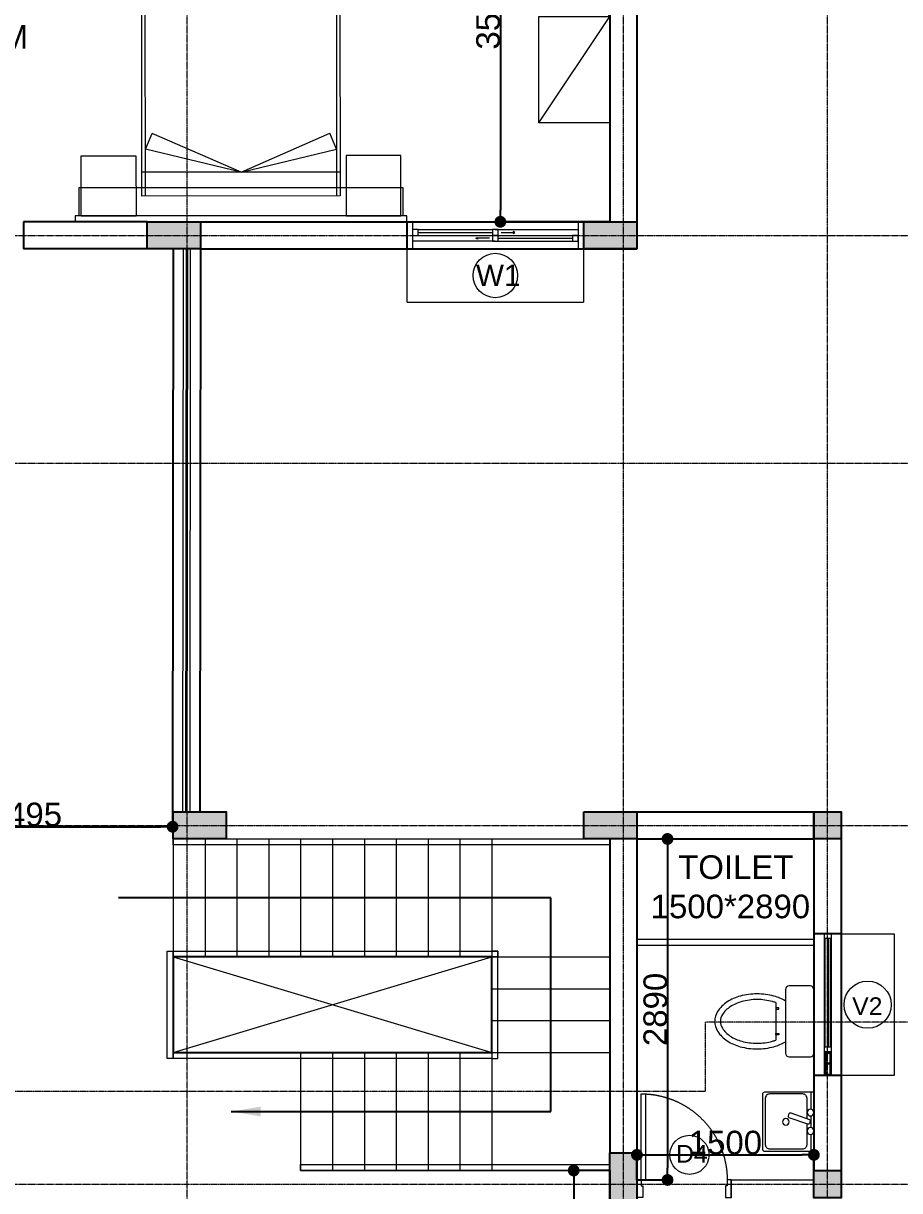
# Model space of a CAD drawing. Header units: millimetres. Extents: x -425671 to 598394, y -194194 to 343585.
# Drawn here: x 51499 to 58926, y 111645 to 121538 of the extents above; entities that cross this region are included whole.
import ezdxf

# ---------------------------------------------------------------- set-up
doc = ezdxf.new("R2010")
doc.units = ezdxf.units.MM
for name, pattern in [('ACAD_ISO10W100', [18, 12, -3, 0, -3]), ('DOT3', [0.06, 0, -0.06]), ('HIDDEN', [9.525, 6.35, -3.175])]:
    doc.linetypes.add(name, pattern=pattern)
for name, color, linetype, lineweight in [('150mm Wall', 250, 'Continuous', 13), ('230mm Wall', 250, 'Continuous', 25), ('bath fur', 250, 'Continuous', 5), ('Bathroom Door', 250, 'Continuous', 9), ('Centre line', 30, 'Continuous', 9), ('Column', 250, 'Continuous', 25), ('Cutout', 250, 'Continuous', 5), ('Furniture', 250, 'Continuous', 5), ('Glass', 4, 'Continuous', 5), ('Guide', 7, 'Continuous', 18), ('Hidden', 250, 'Continuous', 5), ('Level', 250, 'Continuous', 13), ('Railing', 250, 'Continuous', 9), ('S-DIM', 30, 'Continuous', 13), ('Staircase', 250, 'Continuous', 9), ('TEXT', 30, 'DOT3', 9), ('VENT', 250, 'Continuous', 9), ('window', 250, 'Continuous', 13)]:
    doc.layers.add(name, color=color, linetype=linetype, lineweight=lineweight)
doc.layers.add('Slab', color=250, linetype='Continuous')
doc.styles.get("Standard").update_dxf_attribs({"font": 'arial.ttf'})
doc.dimstyles.new('ISO-25', dxfattribs={"dimtxt": 200, "dimasz": 180, "dimexe": 1.25, "dimexo": 0.625, "dimtad": 1, "dimtxsty": 'Standard', "dimblk": 'DOT', "dimcen": 2.5, "dimadec": 0, "dimazin": 0, "dimtfac": 1, "dimtmove": 0, "dimatfit": 3, "dimfxl": 0, "dimarcsym": 0})

# ---------------------------------------------------------------- blocks, each defined once
blk = doc.blocks.new('WASH')
at = {"layer": 'bath fur', "linetype": 'Continuous'}
for p, q in [((2471147545.2, 936774026.3), (2471147545.2, 936774048.7)), ((2471147545.2, 936774048.7), (2471148045.2, 936774048.7)), ((2471148045.2, 936774048.7), (2471148045.2, 936774026.3))]:
    blk.add_line(p, q, dxfattribs=at)
at = {"layer": 'bath fur'}
blk.add_line((2471147744.7, 936774026.3), (2471147844.7, 936774026.3), dxfattribs=at)
for points in [[(2471147901.2, 936774026.3), (2471148045.2, 936774026.3), (2471148045.2, 936773630.6, -0.414214), (2471148026.6, 936773612), (2471147563.8, 936773612, -0.414214), (2471147545.2, 936773630.6), (2471147545.2, 936774026.3), (2471147688.2, 936774026.3)], [(2471147821.9, 936773990.6), (2471147992.9, 936773990.6, -0.414214), (2471148030.1, 936773953.4), (2471148030.1, 936773674.2, -0.414214), (2471147992.9, 936773637), (2471147602.1, 936773637, -0.414214), (2471147564.8, 936773674.2), (2471147564.8, 936773953.4, -0.414214), (2471147602.1, 936773990.6), (2471147773.9, 936773990.6)]]:
    blk.add_lwpolyline(points, format="xyb", dxfattribs=at)
blk.add_lwpolyline([(2471147800.6, 936774017.2), (2471147780.6, 936774010.2, 0.414214), (2471147773.8, 936773995.9), (2471147829.1, 936773839.2, 0.414214), (2471147843.3, 936773832.4), (2471147863.4, 936773839.5, 0.414214), (2471147870.2, 936773853.7), (2471147814.9, 936774010.4, 0.414214)], format="xyb", close=True, dxfattribs=at)
for centre, radius in [((2471147716.5, 936774019.7), 29), ((2471147873, 936774019.7), 29), ((2471147794.7, 936773810.9), 27.9)]:
    blk.add_circle(centre, radius, dxfattribs=at)
blk = doc.blocks.new('WC')
at = {"layer": 'bath fur', "linetype": 'Continuous'}
for p, q in [((2471147570.3, 936774641.7), (2471147390.3, 936774641.7)), ((2471147360.3, 936774611.7), (2471147360.3, 936774071.7)), ((2471147600.3, 936774071.7), (2471147600.3, 936774611.7)), ((2471147657.4, 936774456.9), (2471147684.4, 936774456.9)), ((2471147657.4, 936774445.2), (2471147657.4, 936774456.9)), ((2471147684.4, 936774445.2), (2471147657.4, 936774445.2)), ((2471147684.3, 936774182.3), (2471147684.3, 936774501.2)), ((2471147684.4, 936774456.9), (2471147684.4, 936774445.2)), ((2471147684.4, 936774238), (2471147657.4, 936774238)), ((2471147657.4, 936774238), (2471147657.4, 936774226.3)), ((2471147657.4, 936774226.3), (2471147684.4, 936774226.3)), ((2471147684.4, 936774226.3), (2471147684.4, 936774238)), ((2471147390.3, 936774041.7), (2471147570.3, 936774041.7))]:
    blk.add_line(p, q, dxfattribs=at)
for centre, radius, start, end in [((2471147390.3, 936774611.7), 30, 90, 180), ((2471147570.3, 936774611.7), 30, 0, 90), ((2471147799.7, 936774181.2), 388.2, 105.07314, 120.90344), ((2471147841.7, 936774025.2), 549.7, 90, 105.07314), ((2471147841.7, 936774025.2), 501.7, 90, 105.07314), ((2471147841.7, 936774025.2), 549.7, 74.92686, 90), ((2471147841.7, 936774025.2), 501.7, 74.92686, 90), ((2471147883.7, 936774181.2), 388.2, 56.96846, 74.92686), ((2471147799.7, 936774181.2), 340.2, 105.07314, 109.82401), ((2471147883.7, 936774181.2), 340.2, 56.96846, 74.92686), ((2471147947.7, 936774279.7), 222.7, 32.49978, 56.96846), ((2471147947.7, 936774279.7), 270.7, 32.49978, 56.96846), ((2471148045.1, 936774341.7), 155.2, 0, 32.49978), ((2471148045.1, 936774341.7), 107.2, 0, 32.49978), ((2471148045.1, 936774341.7), 107.2, 327.50022, 0), ((2471148045.1, 936774341.7), 155.2, 327.50022, 0), ((2471147947.7, 936774403.8), 222.7, 303.03154, 327.50022), ((2471147947.7, 936774403.8), 270.7, 303.03154, 327.50022), ((2471147799.7, 936774502.3), 388.2, 239.09656, 254.92686), ((2471147799.7, 936774502.3), 340.2, 250.17599, 254.92686), ((2471147841.7, 936774658.2), 549.7, 254.92686, 270), ((2471147841.7, 936774658.2), 501.7, 254.92686, 270), ((2471147841.7, 936774658.2), 501.7, 270, 285.07314), ((2471147841.7, 936774658.2), 549.7, 270, 285.07314), ((2471147883.7, 936774502.3), 340.2, 285.07314, 303.03154), ((2471147883.7, 936774502.3), 388.2, 285.07314, 303.03154), ((2471147390.3, 936774071.7), 30, 180, 270), ((2471147570.3, 936774071.7), 30, 270, 0)]:
    blk.add_arc(centre, radius, start, end, dxfattribs=at)
blk = doc.blocks.new('Vent1')
at = {"layer": 'VENT', "linetype": 'Continuous'}
for points in [[(3464310, 845520), (3464250, 845520)], [(3464250, 844320), (3464250, 845520)], [(3464310, 844320), (3464310, 845520)], [(3464310, 845480), (3464250, 845480)], [(3464255, 844560), (3464255, 845480)], [(3464300, 844560), (3464300, 845480)], [(3464310, 844560), (3464250, 844560)], [(3464310, 844520), (3464250, 844520)], [(3464310, 844425), (3464250, 844425)], [(3464310, 844415), (3464250, 844415)], [(3464310, 844320), (3464250, 844320)]]:
    blk.add_lwpolyline(points, dxfattribs=at)
at = {"layer": 'VENT', "color": 4, "linetype": 'Continuous'}
for points in [[(3464277, 844560), (3464277, 845480)], [(3464283, 844560), (3464283, 845480)]]:
    blk.add_lwpolyline(points, dxfattribs=at)
at = {"layer": 'VENT', "linetype": 'Continuous'}
for points in [[(3464310, 844320), (3464310, 844520), (3464250, 844520), (3464250, 844320)], [(3464304, 844326), (3464304, 844514), (3464256, 844514), (3464256, 844326)], [(3464298, 844332), (3464298, 844508), (3464262, 844508), (3464262, 844332)]]:
    blk.add_lwpolyline(points, close=True, dxfattribs=at)
blk = doc.blocks.new('Bed1')
at = {"layer": 'Furniture', "ltscale": 100}
for p, q in [((3484167.4, 865796.6), (3484167.4, 865331.6)), ((3484679.4, 865796.6), (3484167.4, 865796.6)), ((3484437, 863069.1), (3484439.4, 865814.1)), ((3484439.4, 865814.1), (3484679.4, 865814.1)), ((3484679.4, 865846.6), (3484677, 863036.6)), ((3484679.4, 865814.1), (3484677, 863069.1)), ((3484729.4, 865846.6), (3484679.4, 865846.6)), ((3484679.4, 865331.6), (3484679.4, 865796.6)), ((3484727, 863036.6), (3484729.4, 865846.6)), ((3484167.4, 865331.6), (3484679.4, 865331.6)), ((3484112, 865251.6), (3483978.8, 865193.4)), ((3484307.2, 864441.6), (3483978.8, 865193.4)), ((3484307.2, 864441.6), (3484112, 865251.6)), ((3484307.2, 864441.6), (3483978.8, 863689.8)), ((3484307.2, 864441.6), (3484112, 863631.6)), ((3484112, 863631.6), (3483978.8, 863689.8)), ((3484167.4, 863086.6), (3484167.4, 863551.6)), ((3484167.4, 863551.6), (3484679.4, 863551.6)), ((3484679.4, 863551.6), (3484679.4, 863086.6)), ((3484679.4, 863086.6), (3484167.4, 863086.6)), ((3484677, 863069.1), (3484437, 863069.1)), ((3484677, 863036.6), (3484727, 863036.6))]:
    blk.add_line(p, q, dxfattribs=at)
at = {"layer": 'Furniture'}
for p, q in [((3482399.7, 865281.6), (3484509.7, 865281.6)), ((3482399.7, 863601.6), (3482399.7, 865281.6)), ((3482429.7, 865251.6), (3484509.7, 865251.6)), ((3482429.7, 863631.6), (3482429.7, 865251.6)), ((3484307.2, 865281.6), (3484307.2, 863601.6)), ((3484509.7, 865281.6), (3484509.7, 863601.6)), ((3484509.7, 863631.6), (3482429.7, 863631.6)), ((3484509.7, 863601.6), (3482399.7, 863601.6))]:
    blk.add_line(p, q, dxfattribs=at)
blk = doc.blocks.new('WINODO1')
at = {"layer": 'window', "linetype": 'Continuous'}
for p, q in [((2471212539.7, 936769700.1), (2471212491.3, 936769700.1)), ((2471212491.3, 936769700.1), (2471212491.3, 936769470.1)), ((2471212539.7, 936769700.1), (2471212539.7, 936769470.1)), ((2471213991.3, 936769700.1), (2471213942.9, 936769700.1)), ((2471213942.9, 936769700.1), (2471213942.9, 936769470.1)), ((2471213991.3, 936769700.1), (2471213991.3, 936769470.1)), ((2471212539.7, 936769470.1), (2471212491.3, 936769470.1)), ((2471213991.3, 936769470.1), (2471213942.9, 936769470.1))]:
    blk.add_line(p, q, dxfattribs=at)
at = {"layer": 'window'}
for p, q in [((2471212539.7, 936769700.1), (2471213942.9, 936769700.1)), ((2471212588.1, 936769633.5), (2471213217.1, 936769633.5)), ((2471212588.1, 936769585.1), (2471213217.1, 936769585.1)), ((2471213241.3, 936769633.5), (2471213942.9, 936769633.5)), ((2471213265.5, 936769585.1), (2471213894.6, 936769585.1)), ((2471213289.7, 936769609.3), (2471213393.6, 936769609.3)), ((2471213241.3, 936769536.7), (2471212539.7, 936769536.7)), ((2471213192.9, 936769560.9), (2471213089, 936769560.9)), ((2471213265.5, 936769536.7), (2471213894.6, 936769536.7)), ((2471212539.7, 936769470.1), (2471213942.9, 936769470.1))]:
    blk.add_line(p, q, dxfattribs=at)
at = {"layer": 'window', "color": 4}
for p, q in [((2471212588.1, 936769609.3), (2471213217.1, 936769609.3)), ((2471213265.5, 936769560.9), (2471213894.6, 936769560.9))]:
    blk.add_line(p, q, dxfattribs=at)
at = {"layer": 'window'}
for points in [[(2471212539.7, 936769585.1), (2471212588.1, 936769585.1), (2471212588.1, 936769633.5), (2471212539.7, 936769633.5)], [(2471213217.1, 936769585.1), (2471213265.5, 936769585.1), (2471213265.5, 936769633.5), (2471213217.1, 936769633.5)], [(2471213217.1, 936769536.7), (2471213265.5, 936769536.7), (2471213265.5, 936769585.1), (2471213217.1, 936769585.1)], [(2471213406.2, 936769609.3), (2471213393.6, 936769616.5), (2471213393.6, 936769602)], [(2471213894.6, 936769536.7), (2471213942.9, 936769536.7), (2471213942.9, 936769585.1), (2471213894.6, 936769585.1)], [(2471213076.5, 936769560.9), (2471213089, 936769568.1), (2471213089, 936769553.6)]]:
    blk.add_lwpolyline(points, close=True, dxfattribs=at)
blk = doc.blocks.new('_Dot')
at = {"color": 0, "linetype": 'ByBlock', "lineweight": -2}
blk.add_line((-0.5, 0), (-1, 0), dxfattribs=at)
at = {"color": 0, "linetype": 'ByBlock', "const_width": 0.5}
blk.add_lwpolyline([(-0.25, 0, 1), (0.25, 0, 1)], format="xyb", close=True, dxfattribs=at)
blk = doc.blocks.new('Door1')
at = {"layer": 'Bathroom Door'}
for p, q in [((1900.5856, 444.8857), (1899.8556, 444.8857)), ((1900.5856, 444.8457), (1899.8567, 444.8457))]:
    blk.add_line(p, q, dxfattribs=at)
for points in [[(1900.7356, 444.9207), (1900.5856, 444.9207), (1900.5856, 444.8857), (1900.6356, 444.8857), (1900.6356, 444.8707), (1900.7356, 444.8707), (1900.7356, 444.9207)], [(1900.5856, 444.8857), (1900.5856, 444.8457)], [(1900.7356, 444.1207), (1900.5856, 444.1207), (1900.5856, 444.1557), (1900.6356, 444.1557), (1900.6356, 444.1707), (1900.7356, 444.1707), (1900.7356, 444.1207)]]:
    blk.add_lwpolyline(points, dxfattribs=at)
at = {"layer": 'Bathroom Door', "linetype": 'HIDDEN', "ltscale": 20}
blk.add_arc((1900.5856, 444.8857), 0.73, 180, 270, dxfattribs=at)
blk = doc.blocks.new('*D222')
at = {"layer": 'Defpoints', "color": 0, "transparency": 16777216}
for p in [(56469, 111816), (56163.6, 105766), (56469, 105766)]:
    blk.add_point(p, dxfattribs=at)
at = {"layer": 'S-DIM', "color": 0, "lineweight": -2, "transparency": 16777216}
for p, q in [((56468.4, 111816), (56162.4, 111816)), ((56163.6, 111716), (56163.6, 105866)), ((56468.4, 105766), (56162.4, 105766))]:
    blk.add_line(p, q, dxfattribs=at)
at = {"layer": 'S-DIM', "color": 0, "lineweight": -2, "transparency": 16777216, "xscale": 100, "yscale": 100, "zscale": 100}
for p, rotation in [((56163.6, 111816), 90), ((56163.6, 105766), 270)]:
    blk.add_blockref('_Dot', p, dxfattribs=dict(at, rotation=rotation))
at = {"layer": 'S-DIM', "color": 0, "transparency": 16777216, "insert": (56060.9, 108791), "char_height": 200, "attachment_point": 5, "rotation": 90}
blk.add_mtext('6050', dxfattribs=at)
blk = doc.blocks.new('*D223')
at = {"layer": 'Defpoints', "color": 0, "transparency": 16777216}
for p in [(50269, 111816), (56469, 111816), (56469, 111325.1)]:
    blk.add_point(p, dxfattribs=at)
at = {"layer": 'S-DIM', "color": 0, "lineweight": -2, "transparency": 16777216}
for p, q in [((50269, 111815.4), (50269, 111323.8)), ((56469, 111815.4), (56469, 111323.8)), ((50369, 111325.1), (56369, 111325.1))]:
    blk.add_line(p, q, dxfattribs=at)
at = {"layer": 'S-DIM', "color": 0, "lineweight": -2, "transparency": 16777216, "xscale": 100, "yscale": 100, "zscale": 100, "rotation": 180}
blk.add_blockref('_Dot', (50269, 111325.1), dxfattribs=at)
at = {"layer": 'S-DIM', "color": 0, "lineweight": -2, "transparency": 16777216, "xscale": 100, "yscale": 100, "zscale": 100}
blk.add_blockref('_Dot', (56469, 111325.1), dxfattribs=at)
at = {"layer": 'S-DIM', "color": 0, "transparency": 16777216, "insert": (53369, 111427.8), "char_height": 200, "attachment_point": 5}
blk.add_mtext('6200', dxfattribs=at)
blk = doc.blocks.new('*D224')
at = {"layer": 'Defpoints', "color": 0, "transparency": 16777216}
for p in [(50269, 114856), (52764, 114853.4), (52764, 114729.5)]:
    blk.add_point(p, dxfattribs=at)
at = {"layer": 'S-DIM', "color": 0, "lineweight": -2, "transparency": 16777216}
for p, q in [((50269, 114855.4), (50269, 114728.3)), ((52764, 114852.8), (52764, 114728.3)), ((50369, 114729.5), (52664, 114729.5))]:
    blk.add_line(p, q, dxfattribs=at)
at = {"layer": 'S-DIM', "color": 0, "lineweight": -2, "transparency": 16777216, "xscale": 100, "yscale": 100, "zscale": 100, "rotation": 180}
blk.add_blockref('_Dot', (50269, 114729.5), dxfattribs=at)
at = {"layer": 'S-DIM', "color": 0, "lineweight": -2, "transparency": 16777216, "xscale": 100, "yscale": 100, "zscale": 100}
blk.add_blockref('_Dot', (52764, 114729.5), dxfattribs=at)
at = {"layer": 'S-DIM', "color": 0, "transparency": 16777216, "insert": (51516.5, 114832.2), "char_height": 200, "attachment_point": 5}
blk.add_mtext('2495', dxfattribs=at)
blk = doc.blocks.new('*D232')
at = {"layer": 'Defpoints', "color": 0, "transparency": 16777216}
for p in [(56469, 123396), (55541.5, 119856), (56469, 119856)]:
    blk.add_point(p, dxfattribs=at)
at = {"layer": 'S-DIM', "color": 0, "lineweight": -2, "transparency": 16777216}
for p, q in [((56468.4, 123396), (55540.3, 123396)), ((55541.5, 123296), (55541.5, 119956)), ((56468.4, 119856), (55540.3, 119856))]:
    blk.add_line(p, q, dxfattribs=at)
at = {"layer": 'S-DIM', "color": 0, "lineweight": -2, "transparency": 16777216, "xscale": 100, "yscale": 100, "zscale": 100}
for p, rotation in [((55541.5, 123396), 90), ((55541.5, 119856), 270)]:
    blk.add_blockref('_Dot', p, dxfattribs=dict(at, rotation=rotation))
at = {"layer": 'S-DIM', "color": 0, "transparency": 16777216, "insert": (55438.7, 121626), "char_height": 200, "attachment_point": 5, "rotation": 90}
blk.add_mtext('3540', dxfattribs=at)
blk = doc.blocks.new('*D233')
at = {"layer": 'Defpoints', "color": 0, "transparency": 16777216}
for p in [(58199, 111948.9), (56699, 111736), (58199, 111736)]:
    blk.add_point(p, dxfattribs=at)
at = {"layer": 'S-DIM', "color": 0, "lineweight": -2, "transparency": 16777216}
for p, q in [((56699, 111736.6), (56699, 111950.2)), ((56799, 111948.9), (58099, 111948.9)), ((58199, 111736.6), (58199, 111950.2))]:
    blk.add_line(p, q, dxfattribs=at)
at = {"layer": 'S-DIM', "color": 0, "lineweight": -2, "transparency": 16777216, "xscale": 100, "yscale": 100, "zscale": 100, "rotation": 180}
blk.add_blockref('_Dot', (56699, 111948.9), dxfattribs=at)
at = {"layer": 'S-DIM', "color": 0, "lineweight": -2, "transparency": 16777216, "xscale": 100, "yscale": 100, "zscale": 100}
blk.add_blockref('_Dot', (58199, 111948.9), dxfattribs=at)
at = {"layer": 'S-DIM', "color": 0, "transparency": 16777216, "insert": (57449, 112051.7), "char_height": 200, "attachment_point": 5}
blk.add_mtext('1500', dxfattribs=at)
blk = doc.blocks.new('*D234')
at = {"layer": 'Defpoints', "color": 0, "transparency": 16777216}
for p in [(56699, 114626), (56699, 111736), (56958.5, 111736)]:
    blk.add_point(p, dxfattribs=at)
at = {"layer": 'S-DIM', "color": 0, "lineweight": -2, "transparency": 16777216}
for p, q in [((56699.7, 114626), (56959.7, 114626)), ((56958.5, 114526), (56958.5, 111836)), ((56699.7, 111736), (56959.7, 111736))]:
    blk.add_line(p, q, dxfattribs=at)
at = {"layer": 'S-DIM', "color": 0, "lineweight": -2, "transparency": 16777216, "xscale": 100, "yscale": 100, "zscale": 100}
for p, rotation in [((56958.5, 114626), 90), ((56958.5, 111736), 270)]:
    blk.add_blockref('_Dot', p, dxfattribs=dict(at, rotation=rotation))
at = {"layer": 'S-DIM', "color": 0, "transparency": 16777216, "insert": (56855.7, 113181), "char_height": 200, "attachment_point": 5, "rotation": 90}
blk.add_mtext('2890', dxfattribs=at)
blk = doc.blocks.new('d4')
at = {"layer": 'TEXT', "linetype": 'Continuous'}
blk.add_circle((543327.5, -501565.5), 165.7, dxfattribs=at)
at = {"layer": 'TEXT', "linetype": 'Continuous', "insert": (543213.9, -501481.4), "char_height": 150, "attachment_point": 1}
blk.add_mtext_dynamic_manual_height_columns('D4', width=1465.444, gutter_width=12.5, heights=[0], dxfattribs=at)
blk = doc.blocks.new('w1')
at = {"layer": 'TEXT', "linetype": 'Continuous'}
blk.add_circle((537677.7, -502628.2), 188.3, dxfattribs=at)
at = {"layer": 'TEXT', "linetype": 'Continuous', "insert": (537513.6, -502536.1), "char_height": 180, "attachment_point": 1}
blk.add_mtext_dynamic_manual_height_columns('W1', width=676.26, gutter_width=12.5, heights=[0], dxfattribs=at)
blk = doc.blocks.new('V2')
at = {"layer": 'TEXT', "linetype": 'Continuous'}
blk.add_circle((537022.9, -496046.3), 200, dxfattribs=at)
at = {"layer": 'TEXT', "linetype": 'Continuous', "insert": (536892.2, -495983.7), "char_height": 150, "attachment_point": 1}
blk.add_mtext_dynamic_manual_height_columns('V2', width=2115.625, gutter_width=12.5, heights=[0], dxfattribs=at)

msp = doc.modelspace()

# ---------------------------------------------------------------- hatches: boundary and pattern name
at = {"layer": 'Column', "transparency": 33554687}
h = msp.add_hatch(color=256, dxfattribs=at)
h.dxf.hatch_style = 1
h.paths.add_polyline_path([(56469.03, 105535.995), (56699.03, 105535.995), (56699.03, 105985.995), (56469.03, 105985.995)])
h.paths.add_polyline_path([(50039.03, 105535.995), (50269.03, 105535.995), (50269.03, 105985.995), (50039.03, 105985.995)])
h.paths.add_polyline_path([(45614.03, 105535.995), (45844.03, 105535.995), (45844.03, 105985.995), (45614.03, 105985.995)])
h.paths.add_polyline_path([(45614.03, 111366.016), (45844.03, 111366.016), (45844.03, 111816.016), (45614.03, 111816.016)])
h.paths.add_polyline_path([(49819.03, 111586.016), (50269.03, 111586.016), (50269.03, 111816.016), (49819.03, 111816.016)])
h.paths.add_polyline_path([(56699.03, 111966.016), (56469.03, 111966.016), (56469.03, 111516.016), (56699.03, 111516.016)])
h.paths.add_polyline_path([(58199.03, 111586.016), (58429.03, 111586.016), (58429.03, 111816.016), (58199.03, 111816.016)])
h.paths.add_polyline_path([(58199.03, 114626.016), (58429.03, 114626.016), (58429.03, 114856.016), (58199.03, 114856.016)])
h.paths.add_polyline_path([(56699.03, 114626.016), (56699.03, 114856.016), (56249.03, 114856.016), (56249.03, 114626.016)])
h.paths.add_polyline_path([(53219.03, 114626.016), (53219.03, 114856.016), (52769.03, 114856.016), (52769.03, 114626.016)])
h.paths.add_polyline_path([(50269.03, 114626.016), (50269.03, 114856.016), (49819.03, 114856.016), (49819.03, 114626.016)])
h.paths.add_polyline_path([(46959.03, 114856.016), (46959.03, 114626.016), (47409.03, 114626.016), (47409.03, 114856.016)])
h.paths.add_polyline_path([(44109.03, 117696.016), (44339.03, 117696.016), (44339.03, 117926.016), (44109.03, 117926.016)])
h.paths.add_polyline_path([(47189.03, 117696.016), (47189.03, 117926.016), (46959.03, 117926.016), (46959.03, 117696.016)])
h.paths.add_polyline_path([(52999.03, 119626.016), (52999.03, 119856.016), (52549.03, 119856.016), (52549.03, 119626.016)])
h.paths.add_polyline_path([(56249.03, 119856.016), (56249.03, 119626.016), (56699.03, 119626.016), (56699.03, 119856.016)])
h.paths.add_polyline_path([(46959.03, 119626.016), (47189.03, 119626.016), (47189.03, 119856.016), (46959.03, 119856.016)])
h.paths.add_polyline_path([(44339.03, 119626.016), (44339.03, 119856.016), (44109.03, 119856.016), (44109.03, 119626.016)])
h.paths.add_polyline_path([(44109.03, 123176.016), (44339.03, 123176.016), (44339.03, 123626.016), (44109.03, 123626.016)])
h.paths.add_polyline_path([(47409.03, 123396.016), (47409.03, 123626.016), (46959.03, 123626.016), (46959.03, 123396.016)])
h.paths.add_polyline_path([(52999.03, 123396.016), (52999.03, 123626.016), (52549.03, 123626.016), (52549.03, 123396.016)])
h.paths.add_polyline_path([(56249.03, 123396.016), (56699.03, 123396.016), (56699.03, 123626.016), (56249.03, 123626.016)])

# ---------------------------------------------------------------- linework, layer by layer
at = {"layer": '150mm Wall'}
for q in [(58199.03, 111736.016), (57499.03, 111586.016)]:
    msp.add_line((57499.03, 111736.016), q, dxfattribs=at)
at = {"layer": '230mm Wall'}
for p, q in [((56699.03, 123626.016), (56699.03, 119626.016)), ((56469.03, 123396.016), (56469.03, 119856.016)), ((51499.03, 119856.016), (51499.03, 119626.016)), ((52999.03, 119856.016), (56699.03, 119856.016)), ((54749.03, 119856.016), (54749.03, 119626.016)), ((52999.03, 119626.016), (56699.03, 119626.016)), ((56469.03, 114856.016), (58199.03, 114856.016)), ((56699.03, 114856.016), (56699.03, 111966.016)), ((58199.03, 114856.016), (58199.03, 111816.016)), ((58199.03, 114856.016), (58429.03, 114856.016)), ((58429.03, 114856.016), (58429.03, 111816.016)), ((56469.03, 114626.016), (56469.03, 111966.016)), ((56699.03, 114626.016), (58199.03, 114626.016)), ((58429.03, 113821.016), (58199.03, 113821.016)), ((58429.03, 112621.016), (58199.03, 112621.016))]:
    msp.add_line(p, q, dxfattribs=at)
at = {"layer": '230mm Wall', "ltscale": 30}
for p, q in [((52549.03, 119856.016), (51499.03, 119856.016)), ((52549.03, 119626.016), (51499.03, 119626.016))]:
    msp.add_line(p, q, dxfattribs=at)
at = {"layer": 'bath fur', "linetype": 'Continuous'}
for p, q in [((56699.03, 113776.016), (58199.03, 113776.016)), ((56699.03, 113726.016), (58199.03, 113726.016))]:
    msp.add_line(p, q, dxfattribs=at)
at = {"layer": 'Centre line', "linetype": 'ACAD_ISO10W100', "ltscale": 0.6}
for p, q in [((52886.511, 97626.016), (52886.538, 129626.016)), ((56584.023, 97626.016), (56584.05, 129626.016)), ((58314.015, 97626.016), (58314.042, 129626.016)), ((37039.03, 119741.016), (63039.03, 119741.016)), ((37039.03, 117811.016), (63039.03, 117811.016)), ((37039.03, 114741.016), (63039.03, 114741.016)), ((37039.03, 111701.016), (63039.03, 111701.016))]:
    msp.add_line(p, q, dxfattribs=at)
msp.add_lwpolyline([(63775.22, 113074.242), (57278.523, 113074.242), (57278.523, 112484.709), (49359.352, 112484.709), (49359.352, 113156.714), (36289.859, 113156.714)], dxfattribs=at)
at = {"layer": 'Column'}
for points in [[(52549.03, 119856.016), (52999.03, 119856.016), (52999.03, 119626.016), (52549.03, 119626.016)], [(56249.03, 119856.016), (56699.03, 119856.016), (56699.03, 119626.016), (56249.03, 119626.016)], [(52769.03, 114856.016), (53219.03, 114856.016), (53219.03, 114626.016), (52769.03, 114626.016)], [(56249.03, 114856.016), (56699.03, 114856.016), (56699.03, 114626.016), (56249.03, 114626.016)], [(58199.03, 114856.016), (58429.03, 114856.016), (58429.03, 114626.016), (58199.03, 114626.016)], [(56469.03, 111966.016), (56699.03, 111966.016), (56699.03, 111516.016), (56469.03, 111516.016)], [(58199.03, 111816.016), (58429.03, 111816.016), (58429.03, 111586.016), (58199.03, 111586.016)]]:
    msp.add_lwpolyline(points, close=True, dxfattribs=at)
at = {"layer": 'Cutout', "ltscale": 0.2}
for p, q in [((52769.03, 112816.016), (55469.03, 113626.016)), ((52769.03, 113626.016), (55469.03, 112816.016))]:
    msp.add_line(p, q, dxfattribs=at)
at = {"layer": 'Furniture'}
msp.add_lwpolyline([(55869.03, 120696.016), (56469.03, 121596.016), (55869.03, 122496.016), (56469.03, 123396.016)], dxfattribs=at)
msp.add_lwpolyline([(55869.03, 120696.016), (55869.03, 121596.016), (56469.03, 121596.016), (56469.03, 120696.016)], close=True, dxfattribs=at)
at = {"layer": 'Glass'}
for p, q in [((52879.03, 119626.141), (52874.03, 114856.141)), ((52889.03, 119626.131), (52884.03, 114856.131))]:
    msp.add_line(p, q, dxfattribs=at)
at = {"layer": 'Hidden', "linetype": 'HIDDEN', "ltscale": 0.2}
for points in [[(54749.03, 119176.016), (56249.03, 119176.016), (56249.03, 119626.016), (54749.03, 119626.016)], [(58429.03, 113821.016), (58879.03, 113821.016), (58879.03, 112621.016), (58429.03, 112621.016)]]:
    msp.add_lwpolyline(points, close=True, dxfattribs=at)
at = {"layer": 'Railing'}
for p, q in [((52854.03, 119626.168), (52849.03, 114856.168)), ((52914.03, 119626.105), (52909.03, 114856.105))]:
    msp.add_line(p, q, dxfattribs=at)
for points in [[(52769.03, 114626.016), (56469.03, 114626.016), (56469.03, 114576.016), (52769.03, 114576.016)], [(52719.03, 113676.016), (52769.03, 113676.016), (52769.03, 112766.016), (52719.03, 112766.016)], [(52769.03, 113676.016), (55519.03, 113676.016), (55519.03, 113626.016), (52769.03, 113626.016)], [(55519.03, 113676.016), (55469.03, 113676.016), (55469.03, 112766.016), (55519.03, 112766.016)], [(52769.03, 112816.016), (55469.03, 112816.016), (55469.03, 112766.016), (52769.03, 112766.016)], [(53849.03, 111866.016), (56469.03, 111866.016), (56469.03, 111816.016), (53849.03, 111816.016)]]:
    msp.add_lwpolyline(points, close=True, dxfattribs=at)
at = {"layer": 'Slab'}
for p, q in [((52769.03, 119626.257), (52764.03, 114856.257)), ((52999.03, 119626.016), (52994.03, 114856.016))]:
    msp.add_line(p, q, dxfattribs=at)
at = {"layer": 'Slab', "ltscale": 0.2}
msp.add_lwpolyline([(52769.03, 112816.016), (55469.03, 112816.016), (55469.03, 113626.016), (52769.03, 113626.016)], close=True, dxfattribs=at)
at = {"layer": 'Staircase'}
for p, q in [((52769.03, 114626.016), (56469.03, 114626.016)), ((52769.03, 114626.016), (52769.03, 113626.016)), ((53039.03, 114626.016), (53039.03, 113626.016)), ((53309.03, 114626.016), (53309.03, 113626.016)), ((53579.03, 114626.016), (53579.03, 113626.016)), ((53849.03, 114626.016), (53849.03, 113626.016)), ((54119.03, 114626.016), (54119.03, 113626.016)), ((54389.03, 114626.016), (54389.03, 113626.016)), ((54659.03, 114626.016), (54659.03, 113626.016)), ((54929.03, 114626.016), (54929.03, 113626.016)), ((55199.03, 114626.016), (55199.03, 113626.016)), ((55469.03, 114626.016), (55469.03, 113626.016)), ((52769.03, 113626.016), (55469.03, 113626.016)), ((55469.03, 113626.016), (55469.03, 112816.016)), ((53849.03, 112816.016), (55469.03, 112816.016))]:
    msp.add_line(p, q, dxfattribs=at)
at = {"layer": 'Staircase', "linetype": 'HIDDEN', "ltscale": 0.2}
for p, q in [((55469.03, 113626.016), (56469.03, 113626.016)), ((55469.03, 113356.016), (56469.03, 113356.016)), ((55469.03, 113086.016), (56469.03, 113086.016)), ((53849.03, 112816.016), (53849.03, 111816.016)), ((54119.03, 112816.016), (54119.03, 111816.016)), ((54389.03, 112816.016), (54389.03, 111816.016)), ((54659.03, 112816.016), (54659.03, 111816.016)), ((54929.03, 112816.016), (54929.03, 111816.016)), ((55199.03, 112816.016), (55199.03, 111816.016)), ((55469.03, 112816.016), (56469.03, 112816.016)), ((55469.03, 112816.016), (55469.03, 111816.016))]:
    msp.add_line(p, q, dxfattribs=at)
at = {"layer": 'Staircase', "ltscale": 0.2}
msp.add_line((53849.03, 111816.016), (56469.03, 111816.016), dxfattribs=at)

# ---------------------------------------------------------------- block references
at = {"layer": 'bath fur', "linetype": 'Continuous', "rotation": 180}
msp.add_blockref('WC', (2471205559.322, 936887421.559), dxfattribs=at)
at = {"layer": 'bath fur', "linetype": 'Continuous', "xscale": -1, "rotation": 270}
msp.add_blockref('WASH', (-936715849.672, -2471035565.386), dxfattribs=at)
at = {"layer": 'Bathroom Door', "xscale": -1000, "yscale": 1000, "zscale": 1000, "rotation": 89.99999999979985}
msp.add_blockref('Door1', (501619.76, 2012321.656), dxfattribs=at)
at = {"layer": 'Level', "linetype": 'Continuous', "lineweight": 9}
msp.add_blockref('V2', (-478368.83, 609267.363), dxfattribs=at)
at = {"layer": 'Railing', "rotation": 270.0487677408248}
msp.add_blockref('Bed1', (-814063.279, 3603847.162), dxfattribs=at)
at = {"layer": 'Railing'}
msp.add_blockref('Vent1', (-3405961.054, -731698.984), dxfattribs=at)
at = {"layer": 'TEXT', "linetype": 'Continuous'}
for name, p in [('w1', (-482178.645, 622029.178)), ('d4', (-486183.177, 613514.451))]:
    msp.add_blockref(name, p, dxfattribs=at)
at = {"layer": 'window', "linetype": 'Continuous'}
msp.add_blockref('WINODO1', (-2471157742.302, -936649844.05), dxfattribs=at)

# ---------------------------------------------------------------- texts
at = {"layer": 'TEXT', "linetype": 'Continuous', "char_height": 200, "attachment_point": 1}
for s, width, gutter_width, heights, insert in [('\\pi682.2176;READING ROOM\\P\\pi1107.11528;9360*3540', 3541.10642, 0, [1539.463], (48637.493, 121522.406)), ('   TOILET\\P1500*2890', 1683.4685, 12.5, [0], (56815.446, 114487.281))]:
    msp.add_mtext_dynamic_manual_height_columns(s, width=width, gutter_width=gutter_width, heights=heights, dxfattribs=dict(at, insert=insert))

# ---------------------------------------------------------------- dimensions: what is measured, and where the dimension line sits
at = {"layer": 'S-DIM'}
for base, p1, p2, picture, middle in [((55541.536, 119856.016), (56469.03, 123396.016), (56469.03, 119856.016), '*D232', (55438.728, 121626.016)), ((56958.477, 111736.016), (56699.03, 114626.016), (56699.03, 111736.016), '*D234', (56855.738, 113181.016)), ((56163.605, 105766.016), (56469.03, 111816.016), (56469.03, 105766.016), '*D222', (56060.865, 108791.016))]:
    dim = msp.add_linear_dim(base=base, p1=p1, p2=p2, angle=90, dimstyle='ISO-25', override={"dimasz": 100}, dxfattribs=at)
    dim.commit()
    dim.dimension.update_dxf_attribs({"geometry": picture, "text_midpoint": middle})
for base, p1, p2, picture, middle in [((52764.027, 114729.509), (50269.03, 114856.016), (52764.027, 114853.4), '*D224', (51516.528, 114832.248)), ((58199.03, 111948.944), (56699.03, 111736.016), (58199.03, 111736.016), '*D233', (57449.03, 112051.683)), ((56469.03, 111325.06), (50269.03, 111816.016), (56469.03, 111816.016), '*D223', (53369.03, 111427.8))]:
    dim = msp.add_linear_dim(base=base, p1=p1, p2=p2, dimstyle='ISO-25', override={"dimasz": 100}, dxfattribs=at)
    dim.commit()
    dim.dimension.update_dxf_attribs({"geometry": picture, "text_midpoint": middle})

# ---------------------------------------------------------------- leaders
at = {"layer": 'Guide'}
msp.add_leader([(53260.667, 112316.016), (55969.03, 112316.016), (55969.03, 114126.016), (52306.361, 114126.016)], dimstyle='ISO-25', override={"dimasz": 250}, dxfattribs=at)

doc.saveas('drawing.dxf')
